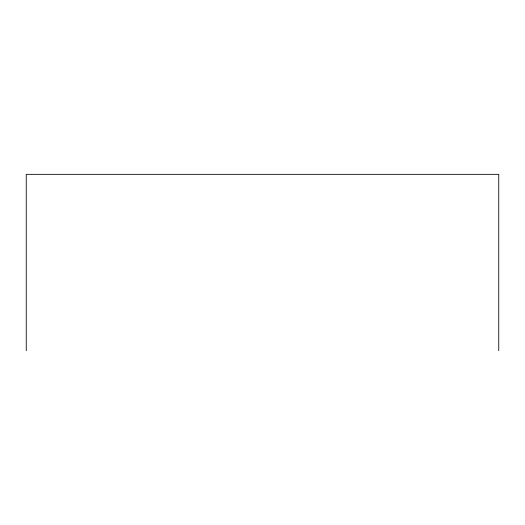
<?xml version="1.0" encoding="UTF-8"?>
<svg xmlns="http://www.w3.org/2000/svg" width="525" height="525" viewBox="0 0 525 525"><rect width="100%" height="100%" fill="white"/><g stroke="black" fill="none" stroke-linecap="round" stroke-linejoin="round"><path stroke-width="0.79" d="M498.75 350.661L498.75 174.339L26.25 174.339L26.25 350.661"/></g></svg>
